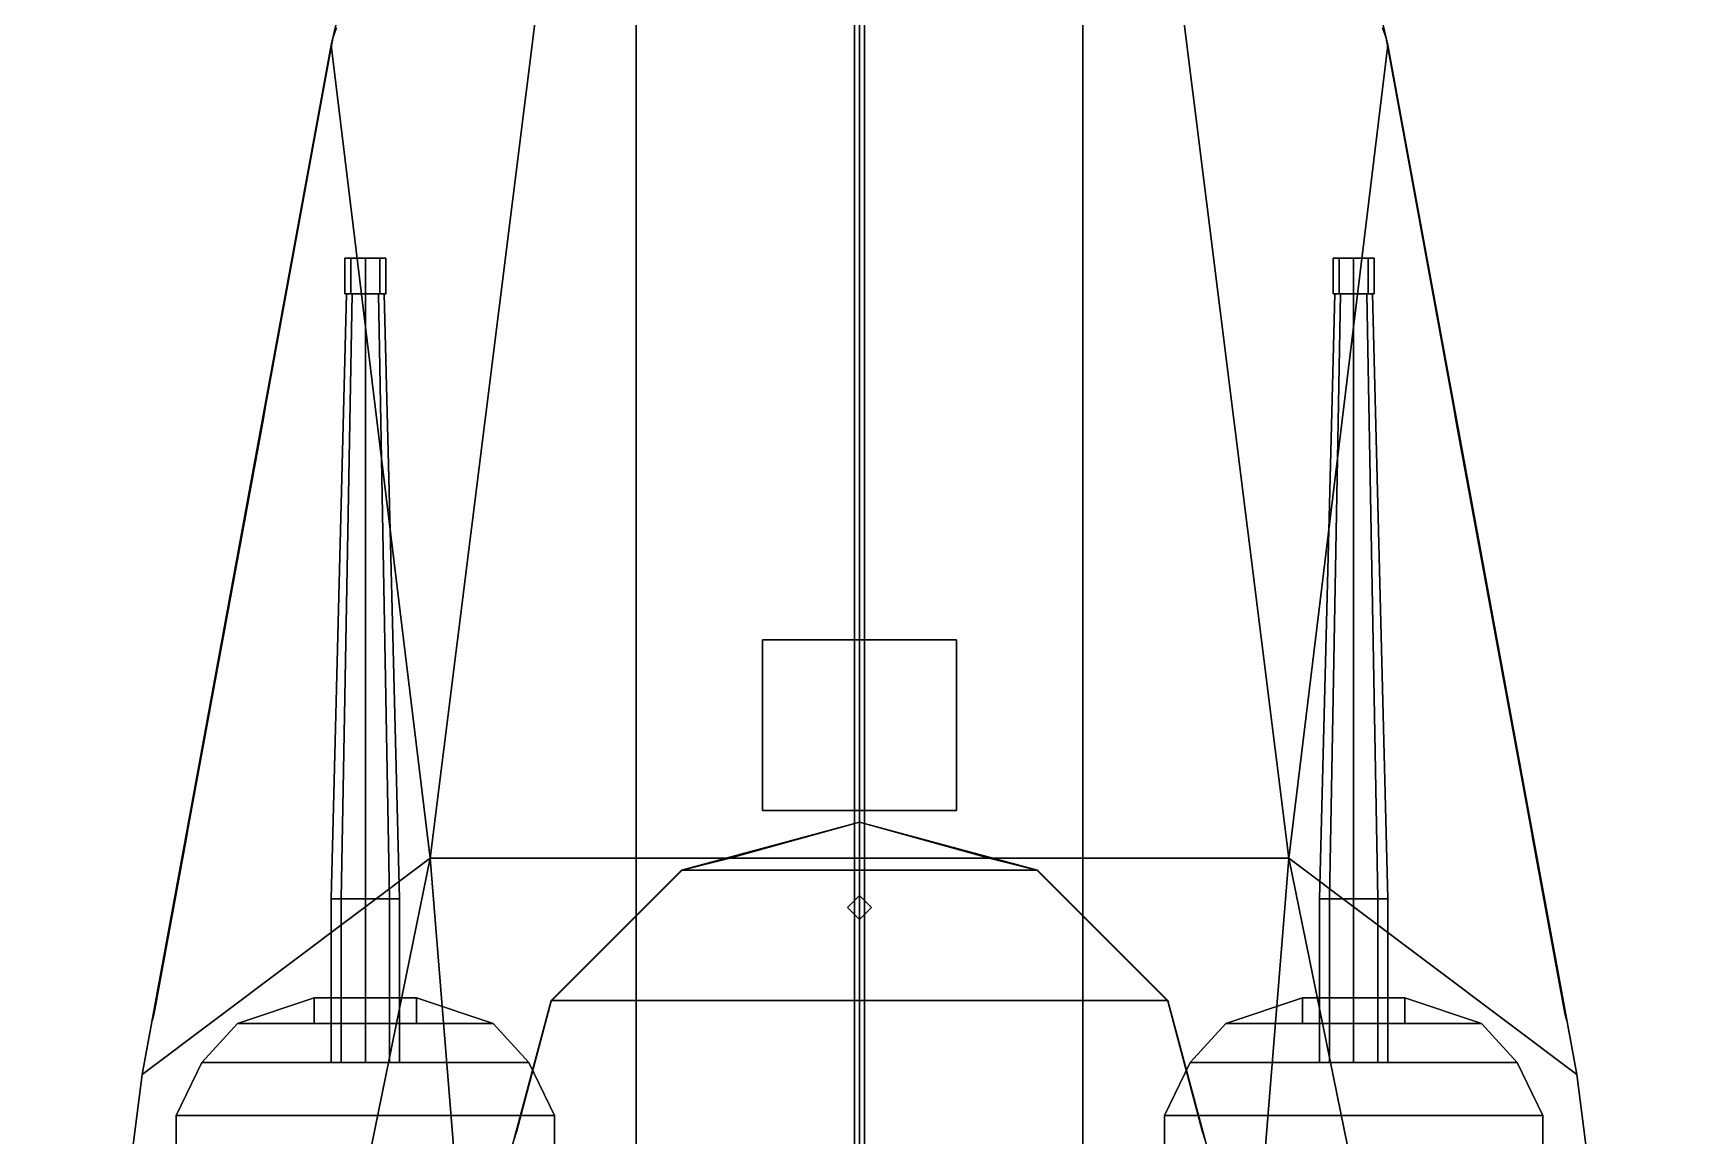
# Model space of a CAD drawing. Extents: x -5.2 to 5.2, y -30 to 29.6.
# Drawn here: x -4.85 to 4.85, y 13.25 to 19.72 of the extents above; entities that cross this region are included whole.
import ezdxf

# ---------------------------------------------------------------- set-up
doc = ezdxf.new("R2010")
doc.units = 0
doc.layers.get('0').update_dxf_attribs({"linetype": 'CONTINUOUS'})
for name, color, linetype in [('GUN', 1, 'CONTINUOUS'), ('RAILINGS', 6, 'CONTINUOUS'), ('TURRET', 2, 'CONTINUOUS')]:
    doc.layers.add(name, color=color, linetype=linetype)

msp = doc.modelspace()

# ---------------------------------------------------------------- linework, layer by layer
for points in [[(-0.03, 10.58, 11.58), (0, 10.58, 11.61), (0, 29.13, 2.39), (-0.03, 29.13, 2.36)], [(0, 10.58, 11.55), (-0.03, 10.58, 11.58), (-0.03, 29.13, 2.36), (0, 29.13, 2.33)], [(0, 10.58, 11.61), (0.03, 10.58, 11.58), (0.03, 29.13, 2.36), (0, 29.13, 2.39)], [(0.03, 10.58, 11.58), (0, 10.58, 11.55), (0, 29.13, 2.33), (0.03, 29.13, 2.36)], [(-2.52, 14.88, 0.81), (-1.31, 24.52, 0.91), (-2.01, 24.33, 0.91), (-3.1, 19.65, 0.84)], [(3.1, 19.65, 0.84), (2.01, 24.33, 0.91), (1.31, 24.52, 0.91), (2.52, 14.88, 0.81)], [(-3.1, 19.65, 0.84), (-2.01, 24.33, 0.91), (-2.01, 24.33), (-3.1, 19.65)], [(3.1, 19.65), (2.01, 24.33), (2.01, 24.33, 0.91), (3.1, 19.65, 0.84)], [(-4.21, 13.61, 0.8), (-3.1, 19.65, 0.84), (-3.1, 19.65), (-4.21, 13.61)], [(-2.52, 14.88, 0.81), (-2.52, 14.88, 0.81), (-3.1, 19.65, 0.84), (-4.21, 13.61, 0.8)], [(4.21, 13.61, 0.8), (3.1, 19.65, 0.84), (2.52, 14.88, 0.81)], [(4.21, 13.61), (3.1, 19.65), (3.1, 19.65, 0.84), (4.21, 13.61, 0.8)], [(0.57, 16.16, 2.44), (0.57, 16.16, 1.1), (-0.57, 16.16, 1.1), (-0.57, 16.16, 2.44)], [(-0.57, 16.16, 2.44), (-0.57, 16.16, 1.1), (-0.57, 15.16, 1.12), (-0.57, 15.16, 2.44)], [(0.57, 15.16, 2.44), (0.57, 16.16, 2.44), (-0.57, 16.16, 2.44), (-0.57, 15.16, 2.44)], [(0.57, 15.16, 1.12), (0.57, 16.16, 1.1), (0.57, 16.16, 2.44), (0.57, 15.16, 2.44)], [(-0.57, 15.16, 2.44), (-0.57, 15.16, 1.12), (0.57, 15.16, 1.12), (0.57, 15.16, 2.44)], [(-1.045, 14.81, 4.5), (0, 15.09, 4.5), (0, 15.09, 4.4), (-1.045, 14.81, 4.4)], [(0, 15.09, 4.5), (0, 15.09, 4.5), (-1.045, 14.81, 4.5), (1.045, 14.81, 4.5)], [(0, 15.09, 4.5), (1.045, 14.81, 4.5), (1.045, 14.81, 4.4), (0, 15.09, 4.4)], [(-3.57, 9.73, 0.77), (-2.52, 14.88, 0.81), (-4.21, 13.61, 0.8), (-4.85, 8.62, 0.77)], [(4.85, 8.62, 0.77), (4.21, 13.61, 0.8), (2.52, 14.88, 0.81), (3.57, 9.73, 0.77)], [(-1.81, 14.045, 4.5), (-1.045, 14.81, 4.5), (-1.045, 14.81, 4.4), (-1.81, 14.045, 4.4)], [(1.045, 14.81, 4.5), (-1.045, 14.81, 4.5), (-1.81, 14.045, 4.5), (1.81, 14.045, 4.5)], [(1.045, 14.81, 4.5), (1.81, 14.045, 4.5), (1.81, 14.045, 4.4), (1.045, 14.81, 4.4)], [(0, 14.66, 1.13), (-0.07, 14.59, 1.13), (-0.07, 14.59, 4.4), (0, 14.66, 4.4)], [(0.07, 14.59, 1.13), (0, 14.66, 1.13), (0, 14.66, 4.4), (0.07, 14.59, 4.4)], [(-0.07, 14.59, 1.13), (0, 14.52, 1.13), (0, 14.52, 4.4), (-0.07, 14.59, 4.4)], [(0, 14.52, 1.13), (0.07, 14.59, 1.13), (0.07, 14.59, 4.4), (0, 14.52, 4.4)], [(-2.09, 13, 4.5), (-1.81, 14.045, 4.5), (-1.81, 14.045, 4.4), (-2.09, 13, 4.4)], [(1.81, 14.045, 4.5), (-1.81, 14.045, 4.5), (-2.09, 13, 4.5), (2.09, 13, 4.5)], [(1.81, 14.045, 4.5), (2.09, 13, 4.5), (2.09, 13, 4.4), (1.81, 14.045, 4.4)], [(-4.85, 8.62, 0.77), (-4.21, 13.61, 0.8), (-4.21, 13.61), (-4.85, 8.62)], [(4.85, 8.62), (4.21, 13.61), (4.21, 13.61, 0.8), (4.85, 8.62, 0.77)]]:
    msp.add_3dface(points)
at = {"color": 3}
for points in [[(-1.31, 14.88, 1.13), (-1.31, 24.52, 0.91), (-1.31, 24.52, 0.91), (-2.52, 14.88, 0.81)], [(1.31, 24.52, 0.91), (-1.31, 24.52, 0.91), (-1.31, 14.88, 1.13), (1.31, 14.88, 1.13)], [(2.52, 14.88, 0.81), (1.31, 24.52, 0.91), (1.31, 24.52, 0.91), (1.31, 14.88, 1.13)], [(-2.55, 9.73, 0.9866), (-2.15, 10.32, 1.0716), (-2.52, 14.88, 0.81), (-3.57, 9.73, 0.77)], [(-1.31, 10.32, 1.25), (-1.31, 14.88, 1.13), (-2.52, 14.88, 0.81), (-2.15, 10.32, 1.0716)], [(1.31, 14.88, 1.13), (-1.31, 14.88, 1.13), (-1.31, 10.32, 1.25), (1.31, 10.32, 1.25)], [(2.15, 10.32, 1.0716), (2.52, 14.88, 0.81), (1.31, 14.88, 1.13), (1.31, 10.32, 1.25)], [(3.57, 9.73, 0.77), (2.52, 14.88, 0.81), (2.15, 10.32, 1.0716), (2.55, 9.73, 0.9866)]]:
    msp.add_3dface(points, dxfattribs=at)
at = {"layer": 'GUN'}
for points in [[(-3.02, 18.19, 2.75), (-2.9849, 18.19, 2.8349), (-2.9849, 18.4, 2.8349), (-3.02, 18.4, 2.75)], [(-2.9849, 18.19, 2.6651), (-3.02, 18.19, 2.75), (-3.02, 18.4, 2.75), (-2.9849, 18.4, 2.6651)], [(-2.9849, 18.4, 2.8349), (-2.78, 18.4, 2.75), (-2.8151, 18.4, 2.6651), (-3.02, 18.4, 2.75)], [(-3.02, 18.4, 2.75), (-2.8151, 18.4, 2.6651), (-2.9, 18.4, 2.63), (-2.9849, 18.4, 2.6651)], [(-2.9849, 18.19, 2.8349), (-2.9, 18.19, 2.87), (-2.9, 18.4, 2.87), (-2.9849, 18.4, 2.8349)], [(-2.9, 18.19, 2.63), (-2.9849, 18.19, 2.6651), (-2.9849, 18.4, 2.6651), (-2.9, 18.4, 2.63)], [(-2.9, 18.4, 2.87), (-2.8151, 18.4, 2.8349), (-2.78, 18.4, 2.75), (-2.9849, 18.4, 2.8349)], [(-2.9, 18.19, 2.87), (-2.8151, 18.19, 2.8349), (-2.8151, 18.4, 2.8349), (-2.9, 18.4, 2.87)], [(-2.8151, 18.19, 2.6651), (-2.9, 18.19, 2.63), (-2.9, 18.4, 2.63), (-2.8151, 18.4, 2.6651)], [(-2.8151, 18.19, 2.8349), (-2.78, 18.19, 2.75), (-2.78, 18.4, 2.75), (-2.8151, 18.4, 2.8349)], [(-2.78, 18.19, 2.75), (-2.8151, 18.19, 2.6651), (-2.8151, 18.4, 2.6651), (-2.78, 18.4, 2.75)], [(2.78, 18.19, 2.75), (2.8151, 18.19, 2.8349), (2.8151, 18.4, 2.8349), (2.78, 18.4, 2.75)], [(2.8151, 18.19, 2.6651), (2.78, 18.19, 2.75), (2.78, 18.4, 2.75), (2.8151, 18.4, 2.6651)], [(2.8151, 18.4, 2.8349), (3.02, 18.4, 2.75), (2.9849, 18.4, 2.6651), (2.78, 18.4, 2.75)], [(2.78, 18.4, 2.75), (2.9849, 18.4, 2.6651), (2.9, 18.4, 2.63), (2.8151, 18.4, 2.6651)], [(2.8151, 18.19, 2.8349), (2.9, 18.19, 2.87), (2.9, 18.4, 2.87), (2.8151, 18.4, 2.8349)], [(2.9, 18.19, 2.63), (2.8151, 18.19, 2.6651), (2.8151, 18.4, 2.6651), (2.9, 18.4, 2.63)], [(2.9, 18.4, 2.87), (2.9849, 18.4, 2.8349), (3.02, 18.4, 2.75), (2.8151, 18.4, 2.8349)], [(2.9, 18.19, 2.87), (2.9849, 18.19, 2.8349), (2.9849, 18.4, 2.8349), (2.9, 18.4, 2.87)], [(2.9849, 18.19, 2.6651), (2.9, 18.19, 2.63), (2.9, 18.4, 2.63), (2.9849, 18.4, 2.6651)], [(2.9849, 18.19, 2.8349), (3.02, 18.19, 2.75), (3.02, 18.4, 2.75), (2.9849, 18.4, 2.8349)], [(3.02, 18.19, 2.75), (2.9849, 18.19, 2.6651), (2.9849, 18.4, 2.6651), (3.02, 18.4, 2.75)], [(-3.01, 18.19, 2.75), (-2.9778, 18.19, 2.6722), (-3.0414, 14.64, 2.6086), (-3.1, 14.64, 2.75)], [(-2.9778, 18.19, 2.8278), (-3.01, 18.19, 2.75), (-3.1, 14.64, 2.75), (-3.0414, 14.64, 2.8914)], [(-2.9778, 18.19, 2.6722), (-2.9, 18.19, 2.64), (-2.9, 14.64, 2.55), (-3.0414, 14.64, 2.6086)], [(-2.9, 18.19, 2.86), (-2.9778, 18.19, 2.8278), (-3.0414, 14.64, 2.8914), (-2.9, 14.64, 2.95)], [(-2.9849, 18.19, 2.6651), (-2.78, 18.19, 2.75), (-2.8151, 18.19, 2.8349), (-3.02, 18.19, 2.75)], [(-3.02, 18.19, 2.75), (-2.8151, 18.19, 2.8349), (-2.9, 18.19, 2.87), (-2.9849, 18.19, 2.8349)], [(-2.9, 18.19, 2.63), (-2.8151, 18.19, 2.6651), (-2.78, 18.19, 2.75), (-2.9849, 18.19, 2.6651)], [(-2.9, 18.19, 2.64), (-2.8222, 18.19, 2.6722), (-2.7586, 14.64, 2.6086), (-2.9, 14.64, 2.55)], [(-2.8222, 18.19, 2.8278), (-2.9, 18.19, 2.86), (-2.9, 14.64, 2.95), (-2.7586, 14.64, 2.8914)], [(-2.8222, 18.19, 2.6722), (-2.79, 18.19, 2.75), (-2.7, 14.64, 2.75), (-2.7586, 14.64, 2.6086)], [(-2.79, 18.19, 2.75), (-2.8222, 18.19, 2.8278), (-2.7586, 14.64, 2.8914), (-2.7, 14.64, 2.75)], [(2.79, 18.19, 2.75), (2.8222, 18.19, 2.6722), (2.7586, 14.64, 2.6086), (2.7, 14.64, 2.75)], [(2.8222, 18.19, 2.8278), (2.79, 18.19, 2.75), (2.7, 14.64, 2.75), (2.7586, 14.64, 2.8914)], [(2.8222, 18.19, 2.6722), (2.9, 18.19, 2.64), (2.9, 14.64, 2.55), (2.7586, 14.64, 2.6086)], [(2.9, 18.19, 2.86), (2.8222, 18.19, 2.8278), (2.7586, 14.64, 2.8914), (2.9, 14.64, 2.95)], [(2.78, 18.19, 2.75), (2.9849, 18.19, 2.8349), (2.9, 18.19, 2.87), (2.8151, 18.19, 2.8349)], [(2.8151, 18.19, 2.6651), (3.02, 18.19, 2.75), (2.9849, 18.19, 2.8349), (2.78, 18.19, 2.75)], [(2.9, 18.19, 2.63), (2.9849, 18.19, 2.6651), (3.02, 18.19, 2.75), (2.8151, 18.19, 2.6651)], [(2.9, 18.19, 2.64), (2.9778, 18.19, 2.6722), (3.0414, 14.64, 2.6086), (2.9, 14.64, 2.55)], [(2.9778, 18.19, 2.8278), (2.9, 18.19, 2.86), (2.9, 14.64, 2.95), (3.0414, 14.64, 2.8914)], [(2.9778, 18.19, 2.6722), (3.01, 18.19, 2.75), (3.1, 14.64, 2.75), (3.0414, 14.64, 2.6086)], [(3.01, 18.19, 2.75), (2.9778, 18.19, 2.8278), (3.0414, 14.64, 2.8914), (3.1, 14.64, 2.75)], [(-3.1, 13.68, 2.75), (-3.0414, 13.68, 2.8914), (-3.0414, 14.64, 2.8914), (-3.1, 14.64, 2.75)], [(-3.0414, 13.68, 2.6086), (-3.1, 13.68, 2.75), (-3.1, 14.64, 2.75), (-3.0414, 14.64, 2.6086)], [(-3.0414, 13.68, 2.8914), (-2.9, 13.68, 2.95), (-2.9, 14.64, 2.95), (-3.0414, 14.64, 2.8914)], [(-2.9, 13.68, 2.55), (-3.0414, 13.68, 2.6086), (-3.0414, 14.64, 2.6086), (-2.9, 14.64, 2.55)], [(-2.9, 13.68, 2.95), (-2.7586, 13.68, 2.8914), (-2.7586, 14.64, 2.8914), (-2.9, 14.64, 2.95)], [(-2.7586, 13.68, 2.6086), (-2.9, 13.68, 2.55), (-2.9, 14.64, 2.55), (-2.7586, 14.64, 2.6086)], [(-2.7586, 13.68, 2.8914), (-2.7, 13.68, 2.75), (-2.7, 14.64, 2.75), (-2.7586, 14.64, 2.8914)], [(-2.7, 13.68, 2.75), (-2.7586, 13.68, 2.6086), (-2.7586, 14.64, 2.6086), (-2.7, 14.64, 2.75)], [(2.7, 13.68, 2.75), (2.7586, 13.68, 2.8914), (2.7586, 14.64, 2.8914), (2.7, 14.64, 2.75)], [(2.7586, 13.68, 2.6086), (2.7, 13.68, 2.75), (2.7, 14.64, 2.75), (2.7586, 14.64, 2.6086)], [(2.7586, 13.68, 2.8914), (2.9, 13.68, 2.95), (2.9, 14.64, 2.95), (2.7586, 14.64, 2.8914)], [(2.9, 13.68, 2.55), (2.7586, 13.68, 2.6086), (2.7586, 14.64, 2.6086), (2.9, 14.64, 2.55)], [(2.9, 13.68, 2.95), (3.0414, 13.68, 2.8914), (3.0414, 14.64, 2.8914), (2.9, 14.64, 2.95)], [(3.0414, 13.68, 2.6086), (2.9, 13.68, 2.55), (2.9, 14.64, 2.55), (3.0414, 14.64, 2.6086)], [(3.0414, 13.68, 2.8914), (3.1, 13.68, 2.75), (3.1, 14.64, 2.75), (3.0414, 14.64, 2.8914)], [(3.1, 13.68, 2.75), (3.0414, 13.68, 2.6086), (3.0414, 14.64, 2.6086), (3.1, 14.64, 2.75)]]:
    msp.add_3dface(points, dxfattribs=at)
at = {"layer": 'RAILINGS'}
for points in [[(-3.09, 19.69, 0.84), (-3.09, 19.69, 1.88), (-3.07, 19.75, 1.88), (-3.07, 19.75, 0.84)], [(-3.07, 19.75, 0.84), (-3.07, 19.75, 1.88), (-3.09, 19.69, 1.88), (-3.09, 19.69, 0.84)], [(3.07, 19.75, 0.84), (3.07, 19.75, 1.88), (3.09, 19.69, 1.88), (3.09, 19.69, 0.84)], [(3.09, 19.69, 0.84), (3.09, 19.69, 1.88), (3.07, 19.75, 1.88), (3.07, 19.75, 0.84)], [(-3.09, 19.69, 1.31), (-3.49, 17.51, 1.29), (-3.49, 17.51, 1.37), (-3.09, 19.69, 1.39)], [(-3.09, 19.69, 1.39), (-3.49, 17.51, 1.37), (-3.49, 17.51, 1.29), (-3.09, 19.69, 1.31)], [(-3.09, 19.69, 1.88), (-3.49, 17.51, 1.86), (-3.49, 17.51, 1.78), (-3.09, 19.69, 1.8)], [(-3.09, 19.69, 1.8), (-3.49, 17.51, 1.78), (-3.49, 17.51, 1.86), (-3.09, 19.69, 1.88)], [(3.09, 19.69, 1.88), (3.49, 17.51, 1.86), (3.49, 17.51, 1.78), (3.09, 19.69, 1.8)], [(3.09, 19.69, 1.8), (3.49, 17.51, 1.78), (3.49, 17.51, 1.86), (3.09, 19.69, 1.88)], [(3.09, 19.69, 1.39), (3.49, 17.51, 1.37), (3.49, 17.51, 1.29), (3.09, 19.69, 1.31)], [(3.09, 19.69, 1.31), (3.49, 17.51, 1.29), (3.49, 17.51, 1.37), (3.09, 19.69, 1.39)], [(-3.5, 17.45, 0.82), (-3.5, 17.45, 1.86), (-3.49, 17.51, 1.86), (-3.49, 17.51, 0.82)], [(-3.49, 17.51, 0.82), (-3.49, 17.51, 1.86), (-3.5, 17.45, 1.86), (-3.5, 17.45, 0.82)], [(3.49, 17.51, 0.82), (3.49, 17.51, 1.86), (3.5, 17.45, 1.86), (3.5, 17.45, 0.82)], [(3.5, 17.45, 0.82), (3.5, 17.45, 1.86), (3.49, 17.51, 1.86), (3.49, 17.51, 0.82)], [(-3.5, 17.45, 1.37), (-3.94, 15.06, 1.37), (-3.94, 15.06, 1.29), (-3.5, 17.45, 1.29)], [(-3.5, 17.45, 1.29), (-3.94, 15.06, 1.29), (-3.94, 15.06, 1.37), (-3.5, 17.45, 1.37)], [(-3.5, 17.45, 1.78), (-3.94, 15.06, 1.78), (-3.94, 15.06, 1.86), (-3.5, 17.45, 1.86)], [(-3.5, 17.45, 1.86), (-3.94, 15.06, 1.86), (-3.94, 15.06, 1.78), (-3.5, 17.45, 1.78)], [(3.5, 17.45, 1.78), (3.94, 15.06, 1.78), (3.94, 15.06, 1.86), (3.5, 17.45, 1.86)], [(3.5, 17.45, 1.86), (3.94, 15.06, 1.86), (3.94, 15.06, 1.78), (3.5, 17.45, 1.78)], [(3.5, 17.45, 1.29), (3.94, 15.06, 1.29), (3.94, 15.06, 1.37), (3.5, 17.45, 1.37)], [(3.5, 17.45, 1.37), (3.94, 15.06, 1.37), (3.94, 15.06, 1.29), (3.5, 17.45, 1.29)], [(-3.95, 15, 0.81), (-3.95, 15, 1.86), (-3.94, 15.06, 1.86), (-3.94, 15.06, 0.81)], [(-3.94, 15.06, 0.81), (-3.94, 15.06, 1.86), (-3.95, 15, 1.86), (-3.95, 15, 0.81)], [(0, 15.09, 4.96), (-0.76, 14.88, 4.96), (-0.76, 14.88, 5.04), (0, 15.09, 5.04)], [(0, 15.09, 5.04), (-0.76, 14.88, 5.04), (-0.76, 14.88, 4.96), (0, 15.09, 4.96)], [(0, 15.09, 5.5), (-0.76, 14.88, 5.5), (-0.76, 14.88, 5.42), (0, 15.09, 5.42)], [(0, 15.09, 5.42), (-0.76, 14.88, 5.42), (-0.76, 14.88, 5.5), (0, 15.09, 5.5)], [(0, 15.09, 5.5), (0.76, 14.88, 5.5), (0.76, 14.88, 5.42), (0, 15.09, 5.42)], [(0, 15.09, 5.42), (0.76, 14.88, 5.42), (0.76, 14.88, 5.5), (0, 15.09, 5.5)], [(0, 15.09, 5.04), (0.76, 14.88, 5.04), (0.76, 14.88, 4.96), (0, 15.09, 4.96)], [(0, 15.09, 4.96), (0.76, 14.88, 4.96), (0.76, 14.88, 5.04), (0, 15.09, 5.04)], [(3.94, 15.06, 0.81), (3.94, 15.06, 1.86), (3.95, 15, 1.86), (3.95, 15, 0.81)], [(3.95, 15, 0.81), (3.95, 15, 1.86), (3.94, 15.06, 1.86), (3.94, 15.06, 0.81)], [(-3.95, 15, 1.37), (-4.15, 13.93, 0.8), (-4.14, 13.97, 0.8), (-3.95, 15, 1.29)], [(-3.95, 15, 1.29), (-4.14, 13.97, 0.8), (-4.15, 13.93, 0.8), (-3.95, 15, 1.37)], [(-3.95, 15, 1.86), (-4.15, 13.93, 0.8), (-4.14, 13.97, 0.8), (-3.95, 15, 1.78)], [(-3.95, 15, 1.78), (-4.14, 13.97, 0.8), (-4.15, 13.93, 0.8), (-3.95, 15, 1.86)], [(3.95, 15, 1.78), (4.14, 13.97, 0.8), (4.15, 13.93, 0.8), (3.95, 15, 1.86)], [(3.95, 15, 1.86), (4.15, 13.93, 0.8), (4.14, 13.97, 0.8), (3.95, 15, 1.78)], [(3.95, 15, 1.37), (4.15, 13.93, 0.8), (4.14, 13.97, 0.8), (3.95, 15, 1.29)], [(3.95, 15, 1.29), (4.14, 13.97, 0.8), (4.15, 13.93, 0.8), (3.95, 15, 1.37)], [(-0.84, 14.86, 4.96), (-1.04, 14.81, 4.96), (-1.04, 14.81, 5.04), (-0.84, 14.86, 5.04)], [(-0.84, 14.86, 5.04), (-1.04, 14.81, 5.04), (-1.04, 14.81, 4.96), (-0.84, 14.86, 4.96)], [(-0.84, 14.86, 5.5), (-1.04, 14.81, 5.5), (-1.04, 14.81, 5.42), (-0.84, 14.86, 5.42)], [(-0.84, 14.86, 5.42), (-1.04, 14.81, 5.42), (-1.04, 14.81, 5.5), (-0.84, 14.86, 5.5)], [(-0.76, 14.88, 4.5), (-0.76, 14.88, 5.5), (-0.84, 14.86, 5.5), (-0.84, 14.86, 4.5)], [(-0.84, 14.86, 4.5), (-0.84, 14.86, 5.5), (-0.76, 14.88, 5.5), (-0.76, 14.88, 4.5)], [(0.84, 14.86, 4.5), (0.84, 14.86, 5.5), (0.76, 14.88, 5.5), (0.76, 14.88, 4.5)], [(0.76, 14.88, 4.5), (0.76, 14.88, 5.5), (0.84, 14.86, 5.5), (0.84, 14.86, 4.5)], [(0.84, 14.86, 5.5), (1.04, 14.81, 5.5), (1.04, 14.81, 5.42), (0.84, 14.86, 5.42)], [(0.84, 14.86, 5.42), (1.04, 14.81, 5.42), (1.04, 14.81, 5.5), (0.84, 14.86, 5.5)], [(0.84, 14.86, 5.04), (1.04, 14.81, 5.04), (1.04, 14.81, 4.96), (0.84, 14.86, 4.96)], [(0.84, 14.86, 4.96), (1.04, 14.81, 4.96), (1.04, 14.81, 5.04), (0.84, 14.86, 5.04)], [(-1.04, 14.81, 5.04), (-1.57, 14.28, 5.04), (-1.57, 14.28, 4.96), (-1.04, 14.81, 4.96)], [(-1.04, 14.81, 4.96), (-1.57, 14.28, 4.96), (-1.57, 14.28, 5.04), (-1.04, 14.81, 5.04)], [(-1.04, 14.81, 5.42), (-1.57, 14.28, 5.42), (-1.57, 14.28, 5.5), (-1.04, 14.81, 5.5)], [(-1.04, 14.81, 5.5), (-1.57, 14.28, 5.5), (-1.57, 14.28, 5.42), (-1.04, 14.81, 5.42)], [(1.04, 14.81, 5.42), (1.57, 14.28, 5.42), (1.57, 14.28, 5.5), (1.04, 14.81, 5.5)], [(1.04, 14.81, 5.5), (1.57, 14.28, 5.5), (1.57, 14.28, 5.42), (1.04, 14.81, 5.42)], [(1.04, 14.81, 4.96), (1.57, 14.28, 4.96), (1.57, 14.28, 5.04), (1.04, 14.81, 5.04)], [(1.04, 14.81, 5.04), (1.57, 14.28, 5.04), (1.57, 14.28, 4.96), (1.04, 14.81, 4.96)], [(-1.63, 14.22, 4.5), (-1.63, 14.22, 5.5), (-1.57, 14.28, 5.5), (-1.57, 14.28, 4.5)], [(-1.57, 14.28, 4.5), (-1.57, 14.28, 5.5), (-1.63, 14.22, 5.5), (-1.63, 14.22, 4.5)], [(1.57, 14.28, 4.5), (1.57, 14.28, 5.5), (1.63, 14.22, 5.5), (1.63, 14.22, 4.5)], [(1.63, 14.22, 4.5), (1.63, 14.22, 5.5), (1.57, 14.28, 5.5), (1.57, 14.28, 4.5)], [(-1.63, 14.22, 4.96), (-1.81, 14.04, 4.96), (-1.81, 14.04, 5.04), (-1.63, 14.22, 5.04)], [(-1.63, 14.22, 5.04), (-1.81, 14.04, 5.04), (-1.81, 14.04, 4.96), (-1.63, 14.22, 4.96)], [(-1.63, 14.22, 5.5), (-1.81, 14.04, 5.5), (-1.81, 14.04, 5.42), (-1.63, 14.22, 5.42)], [(-1.63, 14.22, 5.42), (-1.81, 14.04, 5.42), (-1.81, 14.04, 5.5), (-1.63, 14.22, 5.5)], [(1.63, 14.22, 5.5), (1.81, 14.04, 5.5), (1.81, 14.04, 5.42), (1.63, 14.22, 5.42)], [(1.63, 14.22, 5.42), (1.81, 14.04, 5.42), (1.81, 14.04, 5.5), (1.63, 14.22, 5.5)], [(1.63, 14.22, 5.04), (1.81, 14.04, 5.04), (1.81, 14.04, 4.96), (1.63, 14.22, 4.96)], [(1.63, 14.22, 4.96), (1.81, 14.04, 4.96), (1.81, 14.04, 5.04), (1.63, 14.22, 5.04)], [(-1.81, 14.04, 5.04), (-2.01, 13.28, 5.04), (-2.01, 13.28, 4.96), (-1.81, 14.04, 4.96)], [(-1.81, 14.04, 4.96), (-2.01, 13.28, 4.96), (-2.01, 13.28, 5.04), (-1.81, 14.04, 5.04)], [(-1.81, 14.04, 5.42), (-2.01, 13.28, 5.42), (-2.01, 13.28, 5.5), (-1.81, 14.04, 5.5)], [(-1.81, 14.04, 5.5), (-2.01, 13.28, 5.5), (-2.01, 13.28, 5.42), (-1.81, 14.04, 5.42)], [(1.81, 14.04, 5.5), (2.01, 13.28, 5.5), (2.01, 13.28, 5.42), (1.81, 14.04, 5.42)], [(1.81, 14.04, 5.42), (2.01, 13.28, 5.42), (2.01, 13.28, 5.5), (1.81, 14.04, 5.5)], [(1.81, 14.04, 4.96), (2.01, 13.28, 4.96), (2.01, 13.28, 5.04), (1.81, 14.04, 5.04)], [(1.81, 14.04, 5.04), (2.01, 13.28, 5.04), (2.01, 13.28, 4.96), (1.81, 14.04, 4.96)], [(-2.01, 13.28, 4.5), (-2.01, 13.28, 5.5), (-2.03, 13.22, 5.5), (-2.03, 13.22, 4.5)], [(-2.03, 13.22, 4.5), (-2.03, 13.22, 5.5), (-2.01, 13.28, 5.5), (-2.01, 13.28, 4.5)], [(2.03, 13.22, 4.5), (2.03, 13.22, 5.5), (2.01, 13.28, 5.5), (2.01, 13.28, 4.5)], [(2.01, 13.28, 4.5), (2.01, 13.28, 5.5), (2.03, 13.22, 5.5), (2.03, 13.22, 4.5)]]:
    msp.add_3dface(points, dxfattribs=at)
at = {"layer": 'TURRET'}
for points in [[(-3.65, 13.91, 3.47), (-3.2, 14.06, 3.47), (-3.2, 14.06, 1.2), (-3.65, 13.91, 1.2)], [(-2.15, 13.91, 3.47), (-2.6, 14.06, 3.47), (-3.2, 14.06, 3.47), (-3.65, 13.91, 3.47)], [(-2.6, 14.06, 1.2), (-3.2, 14.06, 1.2), (-3.2, 14.06, 2.45), (-2.6, 14.06, 2.45)], [(-3.2, 13.91, 2.45), (-3.2, 14.06, 2.45), (-3.2, 14.06, 3.21), (-3.2, 13.91, 3.21)], [(-2.6, 14.06, 2.45), (-3.2, 14.06, 2.45), (-3.2, 13.91, 2.45), (-2.6, 13.91, 2.45)], [(-2.6, 14.06, 3.21), (-3.2, 14.06, 3.21), (-3.2, 14.06, 3.47), (-2.6, 14.06, 3.47)], [(-2.6, 13.91, 3.21), (-3.2, 13.91, 3.21), (-3.2, 14.06, 3.21), (-2.6, 14.06, 3.21)], [(-2.15, 13.91, 1.2), (-2.6, 14.06, 1.2), (-2.6, 14.06, 3.47), (-2.15, 13.91, 3.47)], [(-2.6, 14.06, 2.45), (-2.6, 13.91, 2.45), (-2.6, 13.91, 3.21), (-2.6, 14.06, 3.21)], [(2.15, 13.91, 3.47), (2.6, 14.06, 3.47), (2.6, 14.06, 1.2), (2.15, 13.91, 1.2)], [(3.65, 13.91, 3.47), (3.2, 14.06, 3.47), (2.6, 14.06, 3.47), (2.15, 13.91, 3.47)], [(3.2, 14.06, 1.2), (2.6, 14.06, 1.2), (2.6, 14.06, 2.45), (3.2, 14.06, 2.45)], [(3.2, 14.06, 3.21), (2.6, 14.06, 3.21), (2.6, 14.06, 3.47), (3.2, 14.06, 3.47)], [(3.2, 13.91, 3.21), (2.6, 13.91, 3.21), (2.6, 14.06, 3.21), (3.2, 14.06, 3.21)], [(3.2, 14.06, 2.45), (2.6, 14.06, 2.45), (2.6, 13.91, 2.45), (3.2, 13.91, 2.45)], [(2.6, 13.91, 2.45), (2.6, 14.06, 2.45), (2.6, 14.06, 3.21), (2.6, 13.91, 3.21)], [(3.65, 13.91, 1.2), (3.2, 14.06, 1.2), (3.2, 14.06, 3.47), (3.65, 13.91, 3.47)], [(3.2, 14.06, 2.45), (3.2, 13.91, 2.45), (3.2, 13.91, 3.21), (3.2, 14.06, 3.21)], [(-3.86, 13.68, 3.47), (-3.65, 13.91, 3.47), (-3.65, 13.91, 1.2), (-3.86, 13.68, 1.2)], [(-1.94, 13.68, 3.47), (-2.15, 13.91, 3.47), (-3.65, 13.91, 3.47), (-3.86, 13.68, 3.47)], [(-2.6, 13.91, 2.45), (-3.2, 13.91, 2.45), (-3.2, 13.91, 3.21), (-2.6, 13.91, 3.21)], [(-1.94, 13.68, 1.2), (-2.15, 13.91, 1.2), (-2.15, 13.91, 3.47), (-1.94, 13.68, 3.47)], [(1.94, 13.68, 3.47), (2.15, 13.91, 3.47), (2.15, 13.91, 1.2), (1.94, 13.68, 1.2)], [(3.86, 13.68, 3.47), (3.65, 13.91, 3.47), (2.15, 13.91, 3.47), (1.94, 13.68, 3.47)], [(3.2, 13.91, 2.45), (2.6, 13.91, 2.45), (2.6, 13.91, 3.21), (3.2, 13.91, 3.21)], [(3.86, 13.68, 1.2), (3.65, 13.91, 1.2), (3.65, 13.91, 3.47), (3.86, 13.68, 3.47)], [(-4.01, 13.37, 3.47), (-3.86, 13.68, 3.47), (-3.86, 13.68, 1.2), (-4.01, 13.37, 1.2)], [(-1.79, 13.37, 3.47), (-1.94, 13.68, 3.47), (-3.86, 13.68, 3.47), (-4.01, 13.37, 3.47)], [(-1.79, 13.37, 1.2), (-1.94, 13.68, 1.2), (-1.94, 13.68, 3.47), (-1.79, 13.37, 3.47)], [(1.79, 13.37, 3.47), (1.94, 13.68, 3.47), (1.94, 13.68, 1.2), (1.79, 13.37, 1.2)], [(4.01, 13.37, 3.47), (3.86, 13.68, 3.47), (1.94, 13.68, 3.47), (1.79, 13.37, 3.47)], [(4.01, 13.37, 1.2), (3.86, 13.68, 1.2), (3.86, 13.68, 3.47), (4.01, 13.37, 3.47)], [(-4.01, 12.57, 3.47), (-4.01, 13.37, 3.47), (-4.01, 13.37, 1.2), (-4.01, 12.57, 1.2)], [(-1.79, 12.57, 3.47), (-1.79, 13.37, 3.47), (-4.01, 13.37, 3.47), (-4.01, 12.57, 3.47)], [(-1.79, 12.57, 1.2), (-1.79, 13.37, 1.2), (-1.79, 13.37, 3.47), (-1.79, 12.57, 3.47)], [(1.79, 12.57, 3.47), (1.79, 13.37, 3.47), (1.79, 13.37, 1.2), (1.79, 12.57, 1.2)], [(4.01, 12.57, 3.47), (4.01, 13.37, 3.47), (1.79, 13.37, 3.47), (1.79, 12.57, 3.47)], [(4.01, 12.57, 1.2), (4.01, 13.37, 1.2), (4.01, 13.37, 3.47), (4.01, 12.57, 3.47)]]:
    msp.add_3dface(points, dxfattribs=at)

doc.saveas('drawing.dxf')
